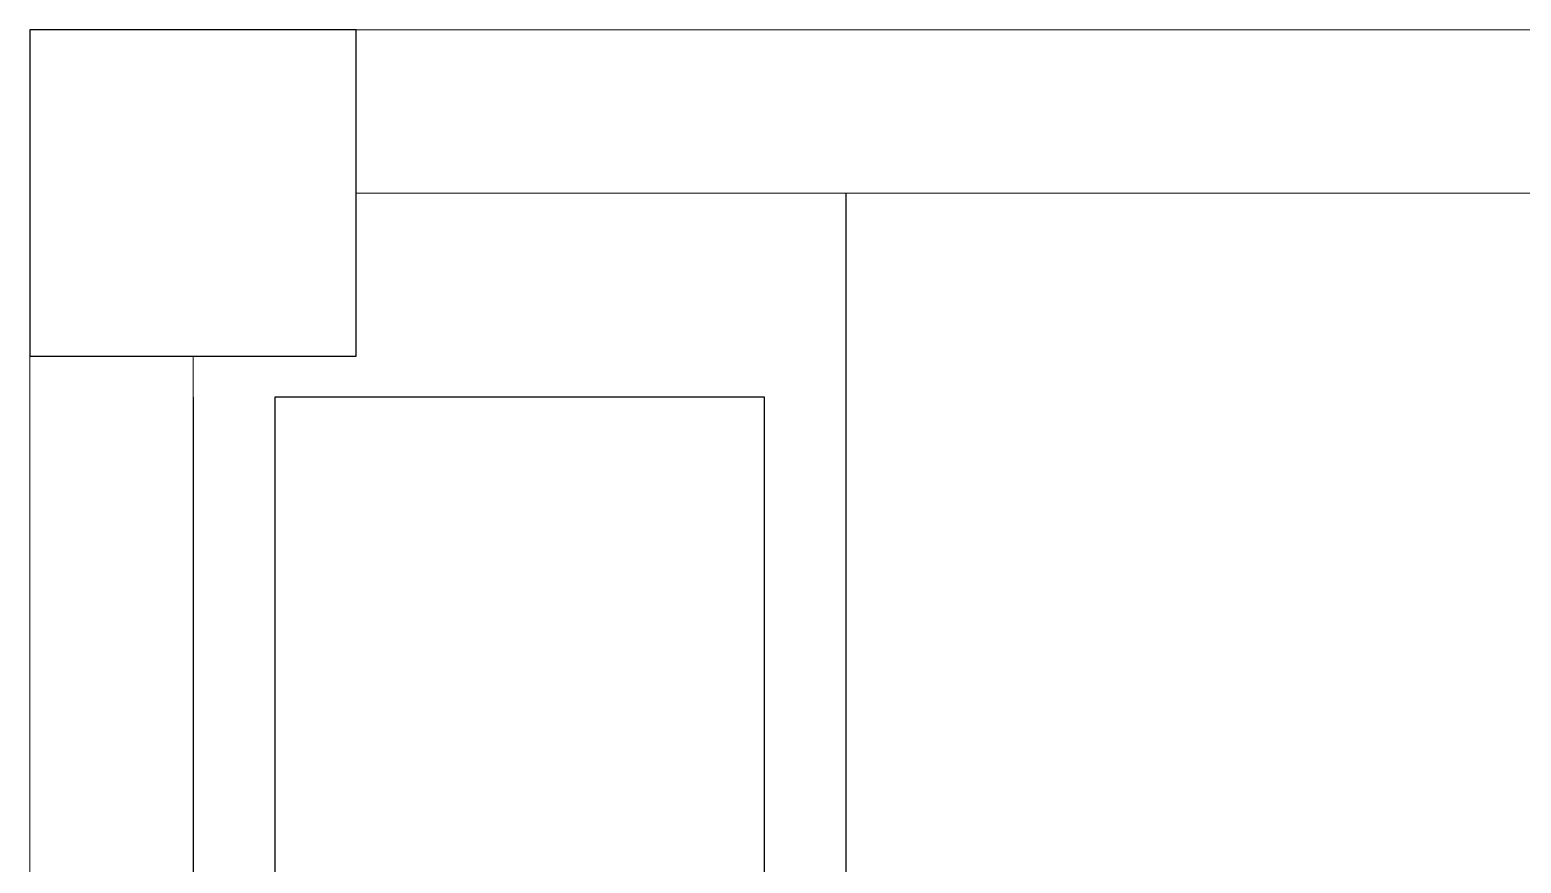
# Model space of a CAD drawing. Header units: millimetres. Extents: x 699029 to 727993, y 4486031 to 4516039.
# Drawn here: x 726121.5 to 726304.2, y 4491023.9 to 4491126 of the extents above; entities that cross this region are included whole.
import ezdxf

# ---------------------------------------------------------------- set-up
doc = ezdxf.new("R2010")
doc.units = ezdxf.units.MM
doc.layers.add('A-BA', color=1, linetype='Continuous')
doc.layers.add('Deko_Zemin Seramik5', color=155, linetype='Continuous')
doc.layers.add('DBM_w_sld', color=111, linetype='Continuous', lineweight=20)

msp = doc.modelspace()

# ---------------------------------------------------------------- linework, layer by layer
at = {"layer": 'A-BA', "ltscale": 10}
msp.add_lwpolyline([(726121.54, 4491086), (726161.54, 4491086), (726161.54, 4491126), (726121.54, 4491126)], close=True, dxfattribs=at)
at = {"layer": 'DBM_w_sld'}
for points in [[(726161.54, 4490076), (726121.54, 4490076), (726121.54, 4491126), (726840.13, 4491126)], [(726161.54, 4491106), (726840.13, 4491106)], [(726141.54, 4490685.26), (726141.54, 4491086)]]:
    msp.add_lwpolyline(points, dxfattribs=at)
at = {"layer": 'Deko_Zemin Seramik5'}
msp.add_lwpolyline([(726141.54, 4491081), (726141.54, 4490923.61), (726221.54, 4490923.61), (726221.54, 4491106)], dxfattribs=at)
msp.add_lwpolyline([(726151.54, 4491081), (726151.54, 4490935.59, 0.414145), (726153.54, 4490933.59), (726209.54, 4490933.57, 0.414282), (726211.54, 4490935.57), (726211.54, 4491081)], format="xyb", close=True, dxfattribs=at)

doc.saveas('drawing.dxf')
